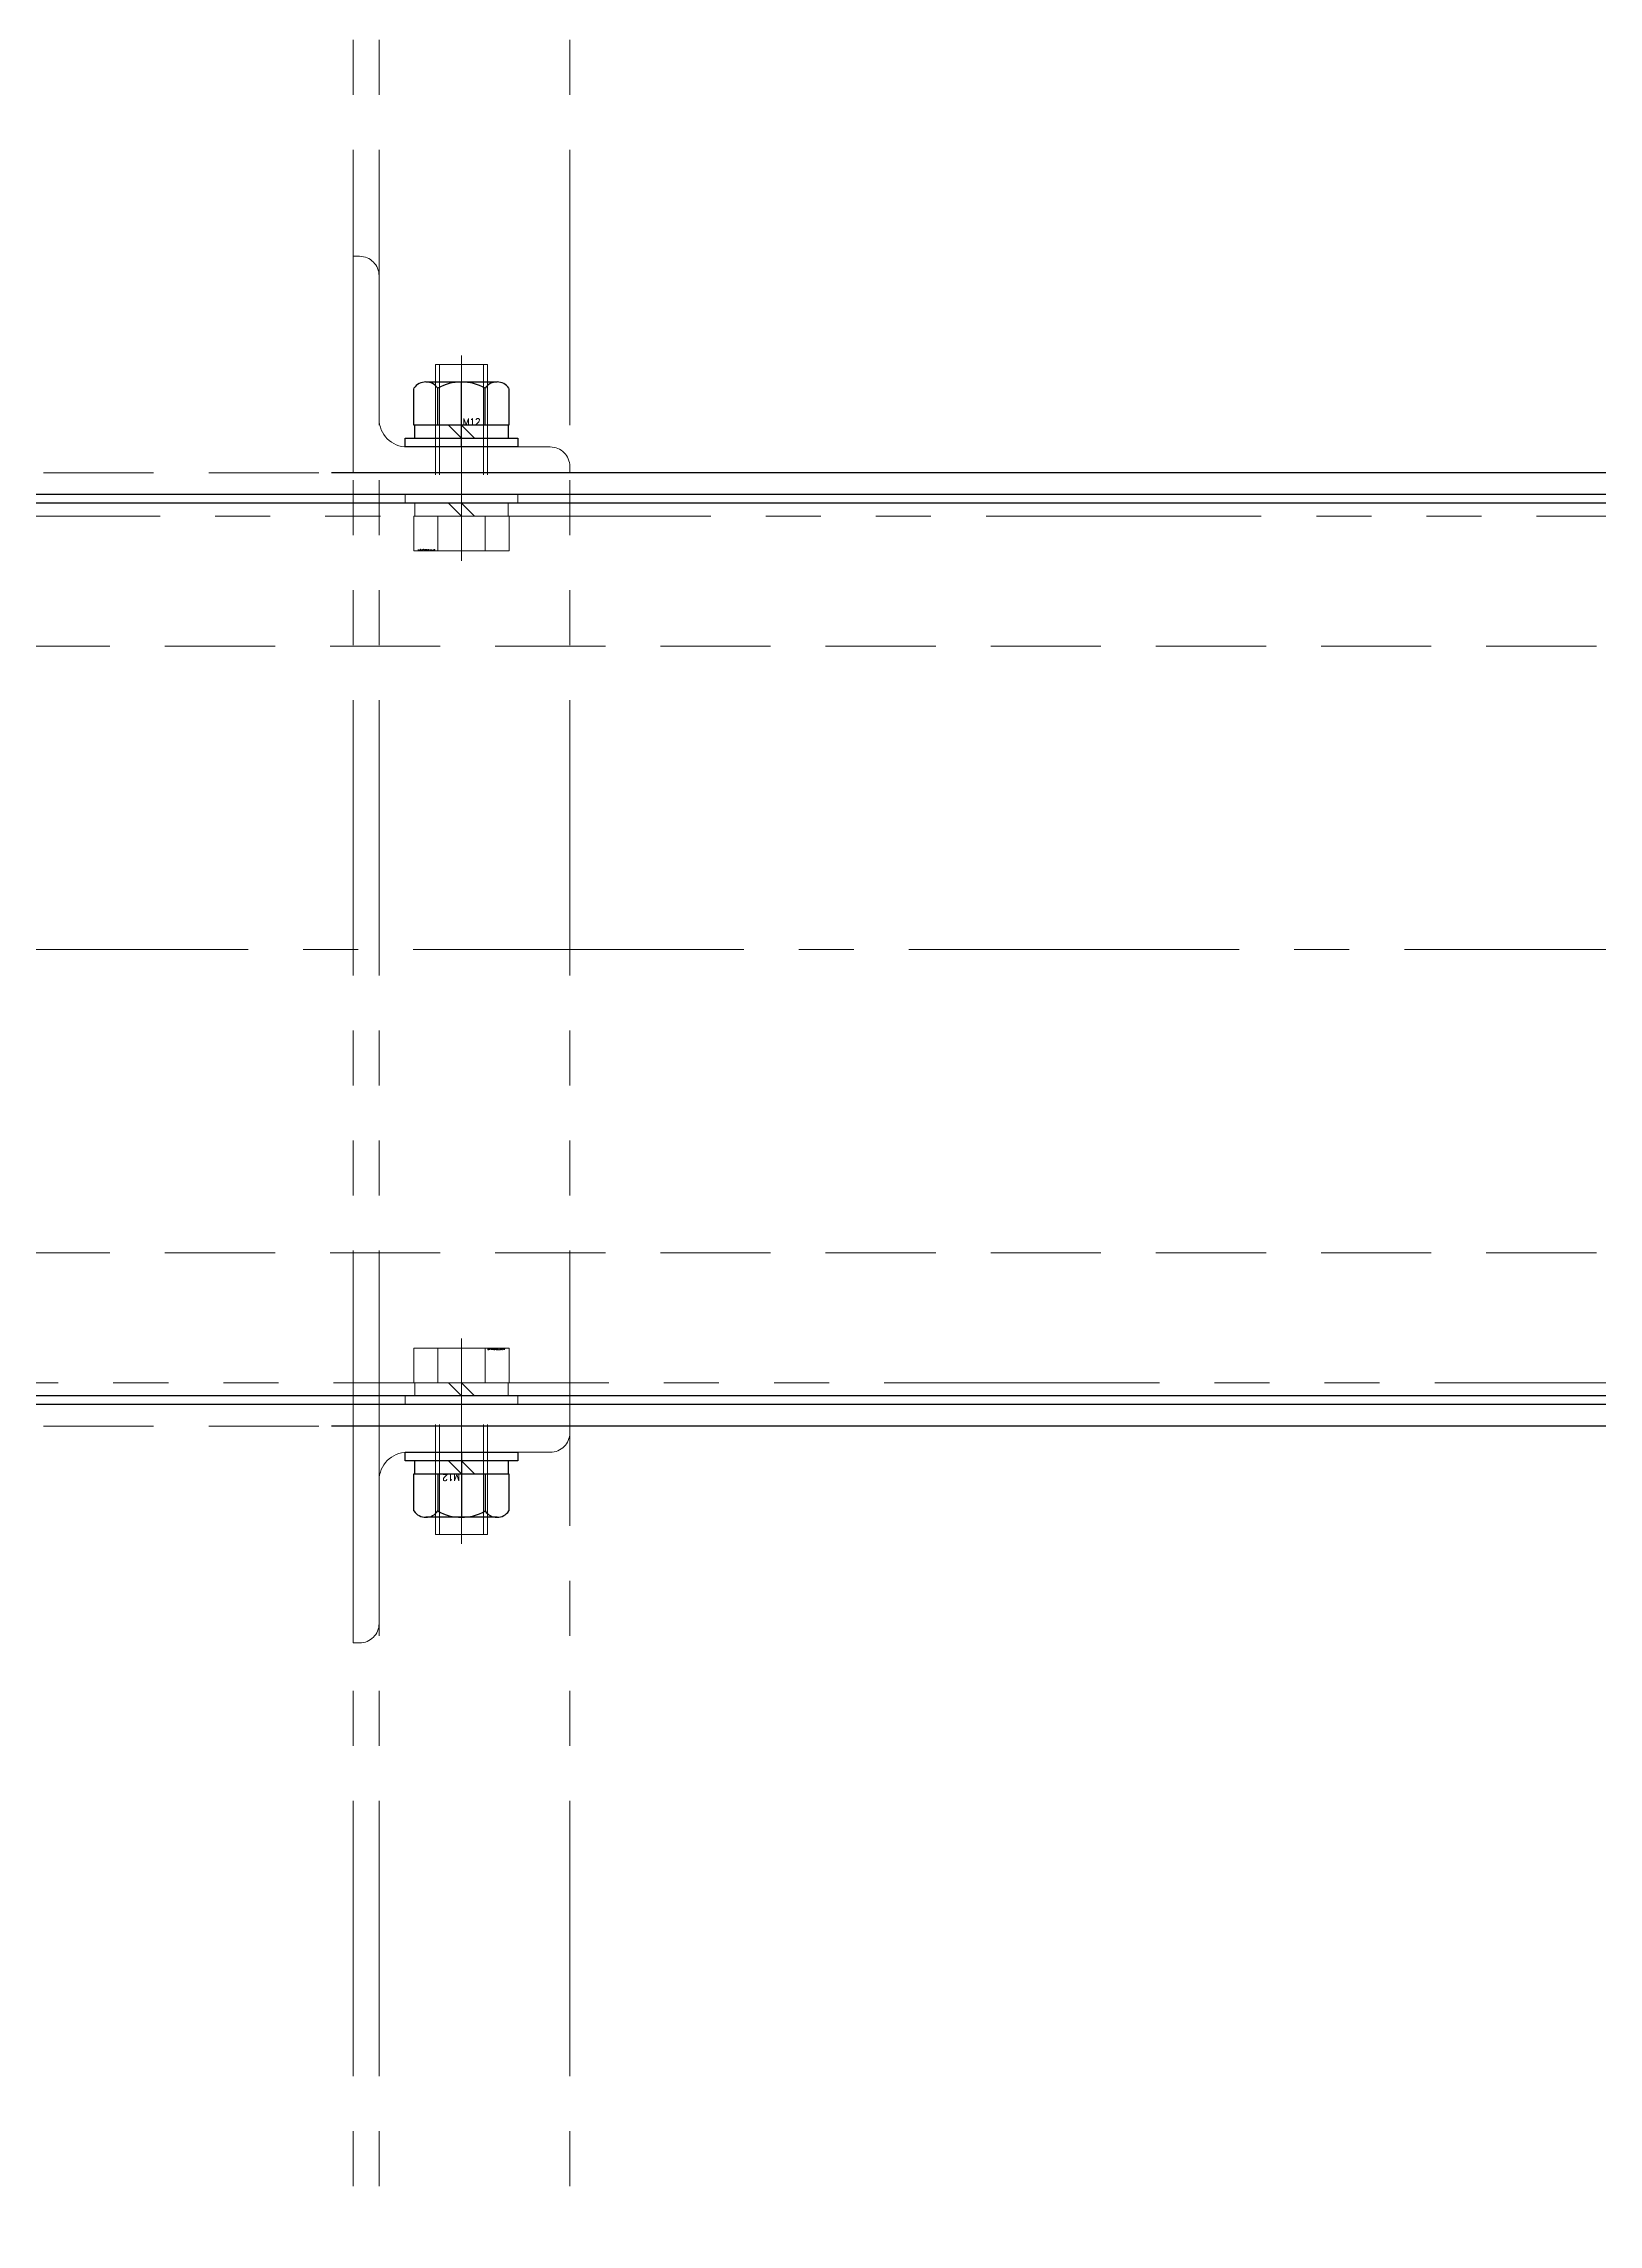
# Model space of a CAD drawing. Header units: millimetres. Extents: x -8731 to 85711, y -14522 to 31379.
# Drawn here: x 28802 to 29161, y -12812 to -12309 of the extents above; entities that cross this region are included whole.
import ezdxf

# ---------------------------------------------------------------- set-up
doc = ezdxf.new("R2010")
doc.units = ezdxf.units.MM
doc.header["$LTSCALE"] = 4
for name, pattern in [('CENTER2', [28.575, 19.05, -3.175, 3.175, -3.175]), ('HIDDEN', [9.525, 6.35, -3.175]), ('PHANTOM2', [31.75, 15.875, -3.175, 3.175, -3.175, 3.175, -3.175])]:
    doc.linetypes.add(name, pattern=pattern)
for name, color, linetype, lineweight in [('04_HIDDEN', 2, 'HIDDEN', 13), ('05_CENTER', 4, 'CENTER2', 13), ('06_PHANTOM', 2, 'PHANTOM2', 13)]:
    doc.layers.add(name, color=color, linetype=linetype, lineweight=lineweight)
doc.layers.add('10_DRAFT', color=8, linetype='Continuous', lineweight=0, plot=False)
doc.styles.add('KSS_TXT', font='txt.shx', dxfattribs={"bigfont": 'extfont2.shx'})
doc.styles.add('KSS_TXT_L', font='txt.shx', dxfattribs={"height": 9, "bigfont": 'extfont2.shx'})

# ---------------------------------------------------------------- blocks, each defined once
blk = doc.blocks.new('A$C649B1A8B_1_1')
at = {"color": 0}
blk.add_lwpolyline([(-245, 0), (2325, 0), (2325, 38), (2323, 40), (-243, 40), (-245, 38)], close=True, dxfattribs=at)
at = {"layer": '04_HIDDEN'}
blk.add_line((-245, 5), (2325, 5), dxfattribs=at)
at = {"layer": '05_CENTER'}
blk.add_line((80, -7.53), (80, 12.6), dxfattribs=at)
blk = doc.blocks.new('A$C48783CE3_1_1')
at = {"color": 0}
for p, q in [((7, 105), (-1250, 105)), ((7, 103), (-1250, 103)), ((7, -103), (-1250, -103)), ((7, -105), (-1250, -105))]:
    blk.add_line(p, q, dxfattribs=at)
at = {"layer": '05_CENTER'}
blk.add_line((7.5, 0), (-1265, 0), dxfattribs=at)
blk = doc.blocks.new('A$C46083889_1_1')
at = {"color": 0}
for p, q in [((0, 0), (-50, 0)), ((-50, -1.5), (-50, 0)), ((0, 0), (0, -50)), ((-45.5, -6), (-12.5, -6)), ((-6, -12.5), (-6, -45.5)), ((-1.5, -50), (0, -50))]:
    blk.add_line(p, q, dxfattribs=at)
for centre, radius, start, end in [((-45.5, -1.5), 4.5, 180, 270), ((-12.5, -12.5), 6.5, 0, 90), ((-1.5, -45.5), 4.5, 180, 270)]:
    blk.add_arc(centre, radius, start, end, dxfattribs=at)
blk = doc.blocks.new('M12Nza_1_1_1')
at = {"color": 0}
for p, q in [((-10.95, 5), (-10.95, 13.53)), ((-8.21, 15), (8.21, 15)), ((-5.47, 5), (-5.47, 13.53)), ((5.48, 5), (5.48, 13.53)), ((10.95, 13.53), (10.95, 5)), ((10.95, 5), (-10.95, 5)), ((-10.75, 2), (-10.75, 5)), ((0, 2), (-3, 5)), ((0, 5), (3, 2)), ((10.75, 5), (10.75, 2))]:
    blk.add_line(p, q, dxfattribs=at)
at = {"color": 0, "linetype": 'CENTER2'}
blk.add_line((0, 0), (0, 15), dxfattribs=at)
at = {"color": 0}
blk.add_lwpolyline([(-13, 2), (13, 2), (13, 0), (-13, 0)], close=True, dxfattribs=at)
for centre, radius, start, end in [((-8.21, 11.71), 3.29, 33.626, 146.374), ((0, 4.05), 10.95, 60, 120), ((8.21, 11.71), 3.29, 33.626, 146.374)]:
    blk.add_arc(centre, radius, start, end, dxfattribs=at)
at = {"layer": '10_DRAFT', "style": 'KSS_TXT'}
blk.add_text('M12', height=1.5, dxfattribs=at).set_placement((0.31, 5.09))
blk = doc.blocks.new('A$C1819430B_1_1')
at = {"color": 0, "linetype": 'CENTER2'}
blk.add_line((0, -32.11), (0, 15.28), dxfattribs=at)
at = {"color": 0}
for p, q in [((-10.97, 13), (10.97, 13)), ((-10.97, 5), (-10.97, 13)), ((-5.48, 5), (-5.48, 13)), ((5.48, 5), (5.48, 13)), ((10.97, 5), (10.97, 13)), ((-13, 2), (13, 2)), ((-13, 2), (-13, 0)), ((-13, 0), (13, 0)), ((-10.97, 5), (10.97, 5)), ((-10.75, 5), (-10.75, 2)), ((0, 2), (-3, 5)), ((0, 5), (3, 2)), ((10.75, 2), (10.75, 5)), ((13, 0), (13, 2))]:
    blk.add_line(p, q, dxfattribs=at)
at = {"color": 0, "linetype": 'HIDDEN'}
for p, q in [((-6, -30), (-6, 0)), ((-5.05, -30), (-5.05, 0)), ((5.05, -30), (5.05, 0)), ((6, -30), (6, 0)), ((-6, -30), (6, -30))]:
    blk.add_line(p, q, dxfattribs=at)
at = {"layer": '10_DRAFT', "style": 'KSS_TXT_L'}
blk.add_text('BT-M12x35L,SW,PW', height=0.3, dxfattribs=at).set_placement((6.07, 12.66))
blk = doc.blocks.new('A$C191155EC_1_1')
at = {"layer": '06_PHANTOM', "color": 6}
blk.add_lwpolyline([(-2680, 100), (27, 100), (27, -100), (-2680, -100)], close=True, dxfattribs=at)

msp = doc.modelspace()

# ---------------------------------------------------------------- linework, layer by layer
for p, q in [((30983.44255, -12407.85315), (28868.44255, -12407.85315)), ((30983.44255, -12627.85315), (28868.44255, -12627.85315))]:
    msp.add_line(p, q)
at = {"layer": '06_PHANTOM'}
for p, q in [((28873.44255, -11698.28864), (28873.44255, -13319.72902)), ((28879.44255, -11698.28864), (28879.44255, -13319.72902)), ((28923.44255, -11698.28864), (28923.44255, -13319.72902))]:
    msp.add_line(p, q, dxfattribs=at)

# ---------------------------------------------------------------- block references
msp.add_blockref('M12Nza_1_1_1', (28898.44255, -12401.85315))
at = {"xscale": -1, "rotation": 180}
msp.add_blockref('A$C48783CE3_1_1', (29870.44255, -12517.85315), dxfattribs=at)
at = {"rotation": 180}
for name, p in [('A$C191155EC_1_1', (28538.44255, -12517.85315)), ('M12Nza_1_1_1', (28898.44255, -12633.85315))]:
    msp.add_blockref(name, p, dxfattribs=at)
at = {"layer": '04_HIDDEN', "rotation": 180}
msp.add_blockref('A$C1819430B_1_1', (28898.44255, -12412.85315), dxfattribs=at)
at = {"layer": '04_HIDDEN', "xscale": -1, "rotation": 180}
msp.add_blockref('A$C649B1A8B_1_1', (28818.44255, -12407.85315), dxfattribs=at)
at = {"layer": '04_HIDDEN'}
for name, p in [('A$C649B1A8B_1_1', (28818.44255, -12627.85315)), ('A$C1819430B_1_1', (28898.44255, -12622.85315))]:
    msp.add_blockref(name, p, dxfattribs=at)
at = {"layer": '06_PHANTOM', "rotation": 180}
msp.add_blockref('A$C46083889_1_1', (28873.44255, -12407.85315), dxfattribs=at)
at = {"layer": '06_PHANTOM', "xscale": -1}
msp.add_blockref('A$C46083889_1_1', (28873.44255, -12627.85315), dxfattribs=at)

doc.saveas('drawing.dxf')
